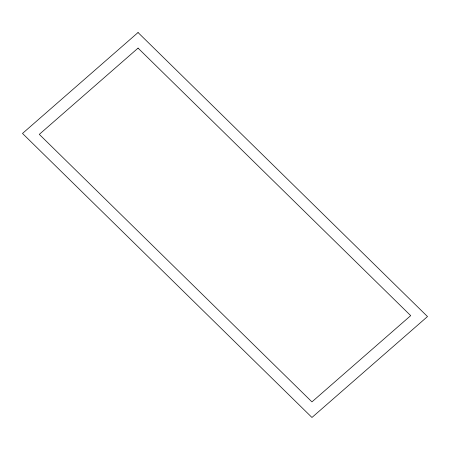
<?xml version="1.0" encoding="UTF-8"?>
<svg xmlns="http://www.w3.org/2000/svg" width="450" height="450" viewBox="0 0 450 450"><rect width="100%" height="100%" fill="white"/><g stroke="black" fill="none" stroke-linecap="round" stroke-linejoin="round"><path stroke-width="0.67" d="M138.043 32.529L22.5 133.442L311.957 417.471L427.5 316.558L138.043 32.529M138.06 48.111L39.302 134.364L311.94 401.889L410.698 315.636L138.06 48.111"/></g></svg>
